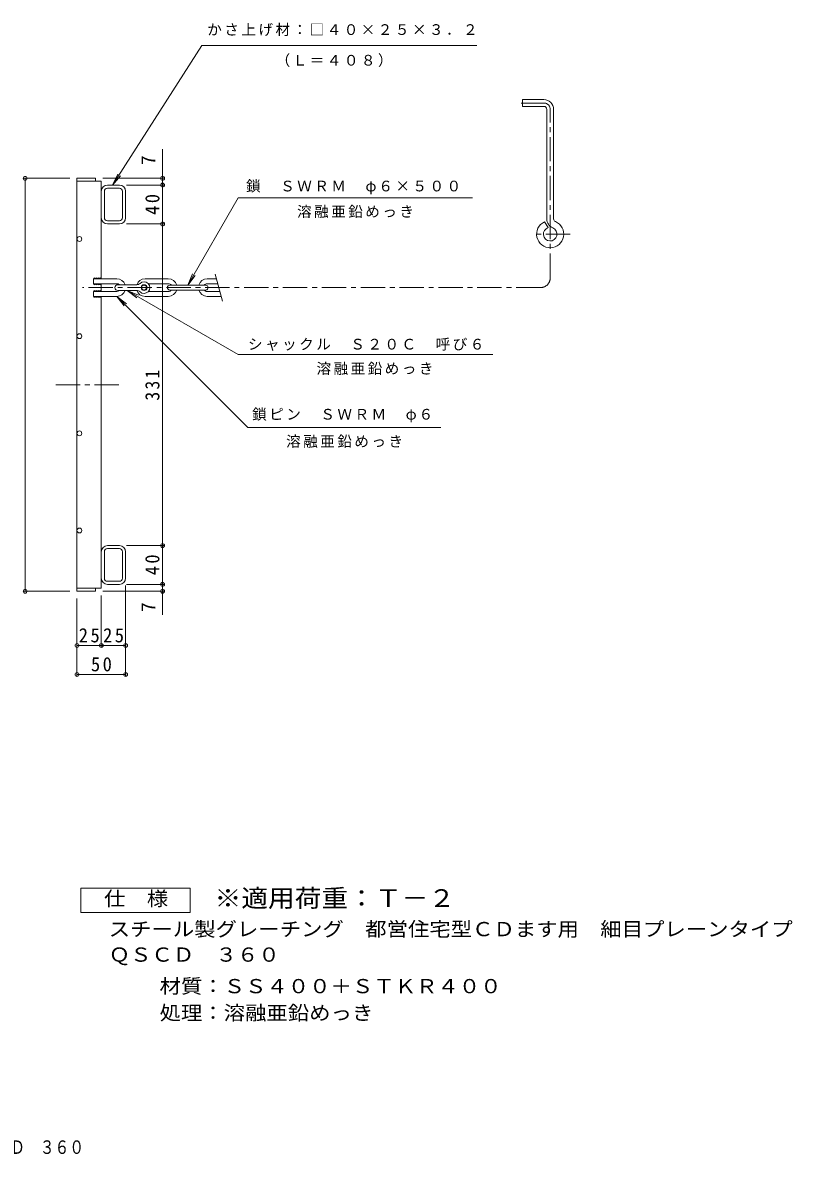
# Model space of a CAD drawing. Units: millimetres, scale not verified. Extents: x -611 to 915, y -682 to 512.
# Drawn here: x 123 to 915, y -682 to 486 of the extents above; entities that cross this region are included whole.
import ezdxf
from ezdxf.enums import TextEntityAlignment as Align

# ---------------------------------------------------------------- set-up
doc = ezdxf.new("R2010")
doc.units = ezdxf.units.MM
doc.header["$LTSCALE"] = 5
doc.header["$PDMODE"] = 32
doc.header["$PDSIZE"] = 4
doc.linetypes.add('CHAIN1', pattern=[8, 5, -1, 1, -1])
for name, color, linetype, lineweight in [('A-2_蓋', 3, 'Continuous', 9), ('A-3_受枠', 4, 'Continuous', 9), ('A-4_寸法', 7, 'Continuous', 9), ('A-5_仕様文', 7, 'Continuous', 9), ('F-4_F-4ﾚｲﾔ', 2, 'Continuous', 9)]:
    doc.layers.add(name, color=color, linetype=linetype, lineweight=lineweight)
doc.layers.add('F-5_F-5ﾚｲﾔ', color=2, linetype='Continuous')
doc.styles.add('ＭＳ ゴシック', font='')
doc.styles.get('ＭＳ ゴシック').set_extended_font_data('MS Gothic')

msp = doc.modelspace()

# ---------------------------------------------------------------- linework, layer by layer
at = {"layer": 'A-2_蓋'}
for p, q in [((179.056, 325.851), (179.056, -99.149)), ((179.056, 322.851), (204.056, 322.851)), ((204.056, 322.851), (204.056, 222.352)), ((204.056, 217.352), (204.056, 209.352)), ((204.056, 204.352), (204.056, -96.149)), ((179.056, -96.149), (204.056, -96.149)), ((179.056, -99.149), (198.056, -99.149)), ((198.056, -96.149), (198.056, -99.149))]:
    msp.add_line(p, q, dxfattribs=at)
at = {"layer": 'A-2_蓋', "linetype": 'CHAIN1'}
msp.add_line((157.208, 113.351), (225.063, 113.351), dxfattribs=at)
at = {"layer": 'A-2_蓋'}
msp.add_lwpolyline([(179.056, 325.851), (198.056, 325.851), (198.056, 322.851)], dxfattribs=at)
for centre in [(181.556, 263.352), (181.556, 163.352), (181.556, 63.352), (181.556, -36.648)]:
    msp.add_circle(centre, 2.5, dxfattribs=at)
at = {"layer": 'A-3_受枠', "linetype": 'CHAIN1'}
for p, q in [((659.556, 403.352), (636.011, 403.352)), ((666.056, 223.352), (666.056, 396.852)), ((686.688, 268.352), (647.4, 268.352)), ((656.056, 213.352), (184.821, 213.352))]:
    msp.add_line(p, q, dxfattribs=at)
at = {"layer": 'A-3_受枠'}
for p, q in [((659.556, 406.852), (637.556, 406.852)), ((637.556, 399.851), (637.556, 406.852)), ((659.556, 399.851), (637.556, 399.851)), ((662.556, 396.852), (662.556, 284.06)), ((669.556, 396.852), (669.556, 284.06)), ((222.656, 318.851), (210.456, 318.851)), ((222.656, 315.651), (210.456, 315.651)), ((207.256, 285.251), (207.256, 312.451)), ((225.856, 285.251), (225.856, 312.451)), ((229.056, 285.251), (229.056, 312.451)), ((210.456, 282.051), (222.656, 282.051)), ((664.125, 275.08), (660.141, 281.041)), ((222.656, 278.851), (210.456, 278.851)), ((196.056, 217.352), (196.056, 222.352)), ((196.056, 222.352), (220.056, 222.352)), ((249.056, 222.352), (273.056, 222.352)), ((313.056, 222.352), (322.645, 222.352)), ((328.808, 199.352), (321.305, 227.352)), ((196.056, 217.352), (220.056, 217.352)), ((252.529, 217.352), (273.056, 217.352)), ((311.556, 215.852), (274.556, 215.852)), ((311.556, 210.852), (274.556, 210.852)), ((313.056, 217.352), (323.984, 217.352)), ((196.056, 209.352), (220.056, 209.352)), ((196.056, 204.352), (196.056, 209.352)), ((196.056, 204.352), (220.056, 204.352)), ((249.056, 204.352), (273.056, 204.352)), ((252.528, 209.352), (273.056, 209.352)), ((313.056, 209.352), (326.128, 209.352)), ((313.056, 204.352), (327.468, 204.352)), ((222.656, -52.149), (210.456, -52.149)), ((210.456, -55.349), (222.656, -55.349)), ((207.256, -58.549), (207.256, -85.749)), ((225.856, -58.549), (225.856, -85.749)), ((229.056, -58.549), (229.056, -85.749)), ((222.656, -88.949), (210.456, -88.949)), ((222.656, -92.149), (210.456, -92.149))]:
    msp.add_line(p, q, dxfattribs=at)
at = {"layer": 'A-3_受枠', "color": 2}
for p, q in [((221.056, 216.352), (240.506, 216.352)), ((221.056, 210.352), (240.506, 210.352))]:
    msp.add_line(p, q, dxfattribs=at)
for radius in [3, 2.5]:
    msp.add_circle((248.056, 213.352), radius, dxfattribs=at)
at = {"layer": 'A-3_受枠'}
for centre, radius, start, end in [((659.556, 396.852), 10, 0, 90), ((659.556, 396.852), 3, 0, 90), ((210.456, 312.451), 6.4, 90, 180), ((210.456, 312.451), 3.2, 90, 180), ((222.656, 312.451), 6.4, 0, 90), ((222.656, 312.451), 3.2, 0, 90), ((210.456, 285.251), 6.4, 180, 270), ((210.456, 285.251), 3.2, 180, 270), ((222.656, 285.251), 6.4, 270, 0), ((222.656, 285.251), 3.2, 270, 0), ((666.056, 268.352), 14, 114.99496, 67.52054), ((672.556, 284.06), 10, 180, 247.52046), ((672.556, 284.06), 3, 180, 247.51962), ((666.056, 268.352), 7, 106.01617, 67.52081), ((197.056, 222.352), 1, 0, 180), ((199.056, 222.352), 1, 0, 180), ((201.056, 222.352), 1, 0, 180), ((203.056, 222.352), 1, 0, 180), ((220.056, 213.352), 9, 19.47151, 90), ((249.056, 213.352), 9, 90, 160.66487), ((273.056, 213.352), 9, 16.12732, 90), ((313.056, 213.352), 9, 90, 163.87268), ((197.056, 217.352), 1, 180, 0), ((197.056, 209.352), 1, 0, 180), ((199.056, 217.352), 1, 180, 0), ((199.056, 209.352), 1, 0, 180), ((201.056, 217.352), 1, 180, 0), ((201.056, 209.352), 1, 0, 180), ((203.056, 217.352), 1, 180, 0), ((203.056, 209.352), 1, 0, 180), ((220.056, 213.352), 4, 48.59126, 90), ((220.056, 213.352), 9, 270, 340.52849), ((220.056, 213.352), 4, 270, 311.40874), ((249.056, 213.352), 9, 199.33513, 270), ((274.556, 213.352), 2.5, 90, 270), ((273.056, 213.352), 4, 38.68098, 90), ((273.056, 213.352), 9, 270, 343.8723), ((273.056, 213.352), 4, 270, 321.31721), ((313.056, 213.352), 9, 196.1277, 270), ((313.056, 213.352), 4, 90, 141.31902), ((313.056, 213.352), 4, 218.68279, 270), ((311.556, 213.352), 2.5, 270, 90), ((197.056, 204.352), 1, 180, 0), ((199.056, 204.352), 1, 180, 0), ((201.056, 204.352), 1, 180, 0), ((203.056, 204.352), 1, 180, 0), ((210.456, -58.549), 6.4, 90, 180), ((210.456, -58.549), 3.2, 90, 180), ((222.656, -58.549), 6.4, 0, 90), ((222.656, -58.549), 3.2, 0, 90), ((210.456, -85.749), 6.4, 180, 270), ((210.456, -85.749), 3.2, 180, 270), ((222.656, -85.749), 3.2, 270, 0), ((222.656, -85.749), 6.4, 270, 0)]:
    msp.add_arc(centre, radius, start, end, dxfattribs=at)
at = {"layer": 'A-3_受枠', "linetype": 'CHAIN1'}
for centre, radius, start, end in [((659.556, 396.852), 6.5, 0, 90), ((656.056, 223.352), 10, 270, 0)]:
    msp.add_arc(centre, radius, start, end, dxfattribs=at)
at = {"layer": 'A-3_受枠', "color": 2}
for centre, radius, start, end in [((221.056, 213.352), 3, 90, 270), ((240.506, 221.352), 5, 270, 313.34166), ((240.506, 205.352), 5, 46.65834, 90), ((248.056, 213.352), 6, 226.65851, 133.34149)]:
    msp.add_arc(centre, radius, start, end, dxfattribs=at)
at = {"layer": 'A-4_寸法'}
for p, q in [((307.592, 462.435), (590.646, 462.435)), ((267.114, 355.865), (267.114, -123.352)), ((215.711, 318.851), (221.017, 330.17)), ((215.711, 318.851), (223.765, 328.411)), ((171.556, 325.851), (124.176, 325.851)), ((125.676, -99.149), (125.676, 325.851)), ((205.556, 325.851), (268.614, 325.851)), ((230.156, 318.851), (268.614, 318.851)), ((293.056, 215.852), (345.056, 305.918)), ((345.056, 305.918), (586.006, 305.918)), ((230.156, 278.851), (268.614, 278.851)), ((293.056, 215.852), (297.84, 227.4)), ((293.056, 215.852), (300.666, 225.769)), ((230.781, 210.352), (242.33, 205.568)), ((230.781, 210.352), (240.698, 202.742)), ((230.781, 210.352), (345.056, 144.375)), ((220.056, 204.352), (229.973, 196.742)), ((220.056, 204.352), (227.666, 194.435)), ((220.056, 204.352), (355.033, 69.375)), ((345.056, 144.375), (607.04, 144.375)), ((355.033, 69.375), (553.552, 69.375)), ((230.156, -52.149), (268.614, -52.149)), ((229.056, -93.249), (229.056, -186.336)), ((230.156, -92.149), (268.614, -92.149)), ((171.556, -99.149), (124.176, -99.149)), ((204.056, -103.649), (204.056, -156.533)), ((205.556, -99.149), (268.614, -99.149)), ((179.056, -106.649), (179.056, -186.336)), ((179.056, -155.033), (229.056, -155.033)), ((179.056, -184.836), (229.056, -184.836))]:
    msp.add_line(p, q, dxfattribs=at)
for p in [(125.676, 325.851), (267.114, 325.851), (267.114, 318.851), (267.114, 278.851), (267.114, -52.149), (267.114, -92.149), (125.676, -99.149), (267.114, -99.149), (179.056, -155.033), (204.056, -155.033), (229.056, -155.033), (179.056, -184.836), (229.056, -184.836)]:
    msp.add_point(p, dxfattribs=at)
at = {"layer": 'A-5_仕様文'}
msp.add_line((307.592, 462.435), (215.711, 318.851), dxfattribs=at)
at = {"layer": 'F-4_F-4ﾚｲﾔ'}
msp.add_lwpolyline([(183.147, -429.726), (183.147, -404.725), (295.647, -404.725), (295.647, -429.726)], close=True, dxfattribs=at)

# ---------------------------------------------------------------- texts
at = {"layer": 'A-4_寸法', "color": 2, "style": 'ＭＳ ゴシック'}
for p in [(264.114, 339.544), (264.114, -120.472)]:
    msp.add_text('7', height=14.66, rotation=90, dxfattribs=at).set_placement(p, align=Align.BOTTOM_LEFT)
at = {"layer": 'A-4_寸法', "char_height": 11, "attachment_point": 7, "style": 'ＭＳ ゴシック'}
for s, insert in [('\\T1.17;かさ上げ材：□４０×２５×３．２', (313.146, 472.245)), ('\\T1.17;（Ｌ＝４０８）', (383.489, 440.423)), ('\\T1.17;鎖\u3000ＳＷＲＭ\u3000φ６×５００', (353.031, 309.396)), ('\\T1.17;溶融亜鉛めっき', (405.531, 284.917)), ('\\T1.17;シャックル\u3000Ｓ２０Ｃ\u3000呼び６', (355.034, 148.268)), ('\\T1.17;溶融亜鉛めっき', (425.556, 123.375)), ('\\T1.17;鎖ピン\u3000ＳＷＲＭ\u3000φ６', (359.292, 74.515)), ('\\T1.17;溶融亜鉛めっき', (394.292, 48.375))]:
    msp.add_mtext(s, dxfattribs=dict(at, insert=insert))
at = {"layer": 'A-4_寸法', "color": 2, "char_height": 14.66, "attachment_point": 7, "rotation": 90, "style": 'ＭＳ ゴシック'}
for s, insert in [('\\T1.27;\\W0.95;40', (264.114, 288.226)), ('\\T1.27;\\W0.9;331', (264.114, 97.101)), ('\\T1.27;\\W0.95;40', (264.114, -82.774))]:
    msp.add_mtext(s, dxfattribs=dict(at, insert=insert))
at = {"layer": 'A-4_寸法', "color": 2, "char_height": 14.66, "attachment_point": 7, "style": 'ＭＳ ゴシック'}
for s, insert in [('\\T1.27;\\W0.95;25', (180.931, -152.033)), ('\\T1.27;\\W0.95;25', (205.931, -152.033)), ('\\T1.27;\\W0.95;50', (193.431, -181.836))]:
    msp.add_mtext(s, dxfattribs=dict(at, insert=insert))
at = {"layer": 'F-4_F-4ﾚｲﾔ', "style": 'ＭＳ ゴシック', "width": 1.1}
for s, p in [('仕\u3000様', (206.897, -427.225)), ('材質：ＳＳ４００＋ＳＴＫＲ４００', (264.048, -517.379)), ('処理：溶融亜鉛めっき', (264.048, -544.88))]:
    msp.add_text(s, height=14.66, dxfattribs=at).set_placement(p, align=Align.BOTTOM_LEFT)
at = {"layer": 'F-5_F-5ﾚｲﾔ', "color": 3, "style": 'ＭＳ ゴシック', "width": 1.1}
msp.add_text('※適用荷重：Ｔ－２', height=18.33, dxfattribs=at).set_placement((320.647, -429.726), align=Align.BOTTOM_LEFT)
at = {"layer": 'F-5_F-5ﾚｲﾔ', "style": 'ＭＳ ゴシック'}
for s, height, width, p in [('スチール製グレーチング\u3000都営住宅型ＣＤます用\u3000細目プレーンタイプ', 14.66, 1.1, (211.692, -458.686)), ('ＱＳＣＤ\u3000３６０', 14.66, 1.1, (211.692, -484.897)), ('スチール製グレーチング\u3000都営住宅型ＣＤます用\u3000細目プレーンタイプ\u3000ＱＳＣＤ\u3000３６０', 13.93, 0.8, (-436.863, -682.518))]:
    msp.add_text(s, height=height, dxfattribs=dict(at, width=width)).set_placement(p, align=Align.BOTTOM_LEFT)

doc.saveas('drawing.dxf')
